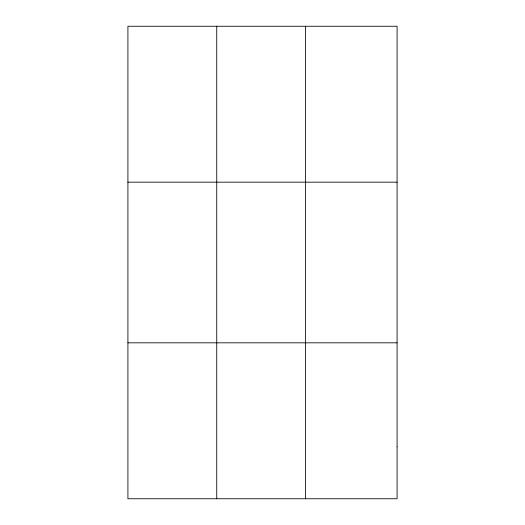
<?xml version="1.0" encoding="UTF-8"?>
<svg xmlns="http://www.w3.org/2000/svg" width="525" height="525" viewBox="0 0 525 525"><rect width="100%" height="100%" fill="white"/><g stroke="black" fill="none" stroke-linecap="round" stroke-linejoin="round"><path stroke-width="0.79" d="M216.74 26.25L216.74 498.75M305.563 26.25L305.563 498.75M127.916 182.175L397.084 182.175M127.916 342.825L397.084 342.825M397.084 446.775L397.084 498.75L127.916 498.75L127.916 26.25L397.084 26.25L397.084 446.775"/></g></svg>
